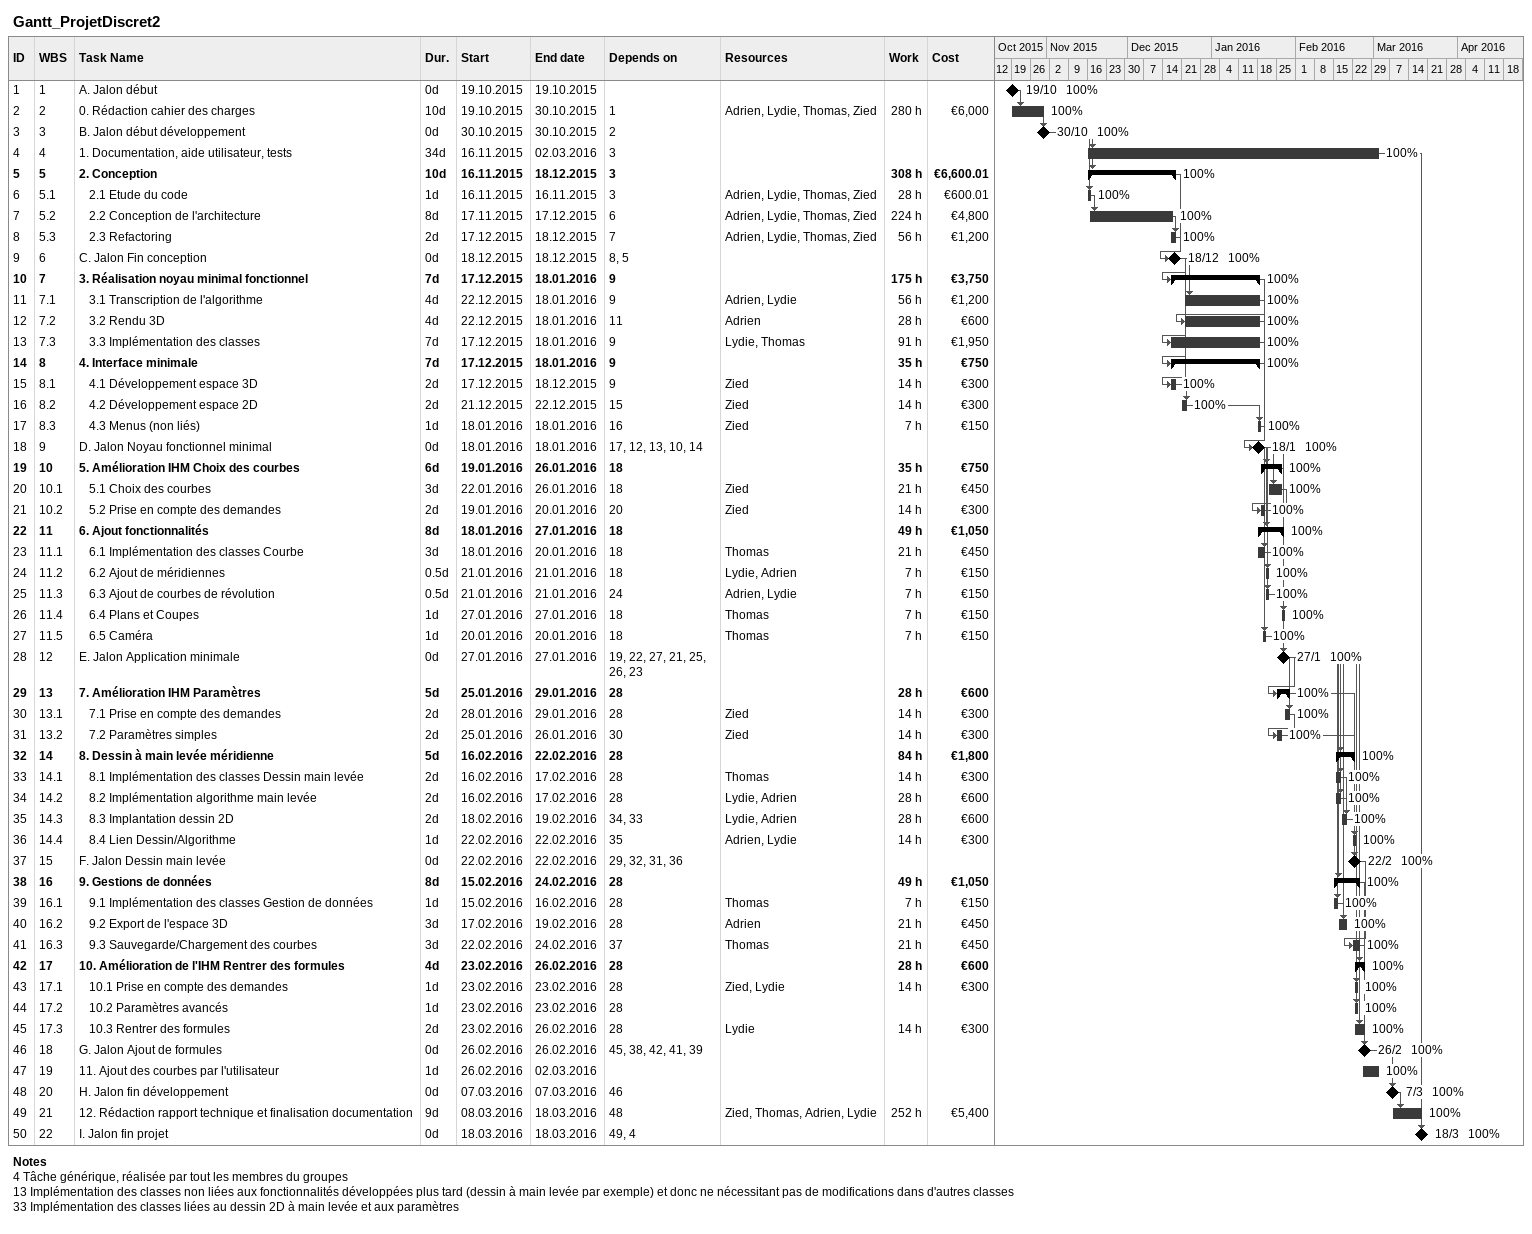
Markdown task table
Gantt_ProjetDiscret2

| ID | WBS | Task | Duration | Start | Finish | Predecessors | Resources | % complete | Work (h) | Cost (€) |
|---|---|---|---|---|---|---|---|---|---|---|
| 1 | 1 | A. Jalon début | 0d | 2015-10-19 | 2015-10-19 |  |  | 100 |  |  |
| 2 | 2 | 0. Rédaction cahier des charges | 10d | 2015-10-19 | 2015-10-30 | 1 | Adrien, Lydie, Thomas, Zied | 100 | 280 | 6000 |
| 3 | 3 | B. Jalon début développement | 0d | 2015-10-30 | 2015-10-30 | 2 |  | 100 |  |  |
| 4 | 4 | 1. Documentation, aide utilisateur, tests | 34d | 2015-11-16 | 2016-03-02 | 3 |  | 100 |  |  |
| 5 | 5 | **2. Conception** | 10d | 2015-11-16 | 2015-12-18 | 3 |  | 100 | 308 | 6600.01 |
| 6 | 5.1 | 2.1 Etude du code | 1d | 2015-11-16 | 2015-11-16 | 3 | Adrien, Lydie, Thomas, Zied | 100 | 28 | 600.01 |
| 7 | 5.2 | 2.2 Conception de l'architecture | 8d | 2015-11-17 | 2015-12-17 | 6 | Adrien, Lydie, Thomas, Zied | 100 | 224 | 4800 |
| 8 | 5.3 | 2.3 Refactoring | 2d | 2015-12-17 | 2015-12-18 | 7 | Adrien, Lydie, Thomas, Zied | 100 | 56 | 1200 |
| 9 | 6 | C. Jalon Fin conception | 0d | 2015-12-18 | 2015-12-18 | 8, 5 |  | 100 |  |  |
| 10 | 7 | **3. Réalisation noyau minimal fonctionnel** | 7d | 2015-12-17 | 2016-01-18 | 9 |  | 100 | 175 | 3750 |
| 11 | 7.1 | 3.1 Transcription de l'algorithme | 4d | 2015-12-22 | 2016-01-18 | 9 | Adrien, Lydie | 100 | 56 | 1200 |
| 12 | 7.2 | 3.2 Rendu 3D | 4d | 2015-12-22 | 2016-01-18 | 11 | Adrien | 100 | 28 | 600 |
| 13 | 7.3 | 3.3 Implémentation des classes | 7d | 2015-12-17 | 2016-01-18 | 9 | Lydie, Thomas | 100 | 91 | 1950 |
| 14 | 8 | **4. Interface minimale** | 7d | 2015-12-17 | 2016-01-18 | 9 |  | 100 | 35 | 750 |
| 15 | 8.1 | 4.1 Développement espace 3D | 2d | 2015-12-17 | 2015-12-18 | 9 | Zied | 100 | 14 | 300 |
| 16 | 8.2 | 4.2 Développement espace 2D | 2d | 2015-12-21 | 2015-12-22 | 15 | Zied | 100 | 14 | 300 |
| 17 | 8.3 | 4.3 Menus (non liés) | 1d | 2016-01-18 | 2016-01-18 | 16 | Zied | 100 | 7 | 150 |
| 18 | 9 | D. Jalon Noyau fonctionnel minimal | 0d | 2016-01-18 | 2016-01-18 | 17, 12, 13, 10, 14 |  | 100 |  |  |
| 19 | 10 | **5. Amélioration IHM Choix des courbes** | 6d | 2016-01-19 | 2016-01-26 | 18 |  | 100 | 35 | 750 |
| 20 | 10.1 | 5.1 Choix des courbes | 3d | 2016-01-22 | 2016-01-26 | 18 | Zied | 100 | 21 | 450 |
| 21 | 10.2 | 5.2 Prise en compte des demandes | 2d | 2016-01-19 | 2016-01-20 | 20 | Zied | 100 | 14 | 300 |
| 22 | 11 | **6. Ajout fonctionnalités** | 8d | 2016-01-18 | 2016-01-27 | 18 |  | 100 | 49 | 1050 |
| 23 | 11.1 | 6.1 Implémentation des classes Courbe | 3d | 2016-01-18 | 2016-01-20 | 18 | Thomas | 100 | 21 | 450 |
| 24 | 11.2 | 6.2 Ajout de méridiennes | 0.5d | 2016-01-21 | 2016-01-21 | 18 | Lydie, Adrien | 100 | 7 | 150 |
| 25 | 11.3 | 6.3 Ajout de courbes de révolution | 0.5d | 2016-01-21 | 2016-01-21 | 24 | Adrien, Lydie | 100 | 7 | 150 |
| 26 | 11.4 | 6.4 Plans et Coupes | 1d | 2016-01-27 | 2016-01-27 | 18 | Thomas | 100 | 7 | 150 |
| 27 | 11.5 | 6.5 Caméra | 1d | 2016-01-20 | 2016-01-20 | 18 | Thomas | 100 | 7 | 150 |
| 28 | 12 | E. Jalon Application minimale | 0d | 2016-01-27 | 2016-01-27 | 19, 22, 27, 21, 25, 26, 23 |  | 100 |  |  |
| 29 | 13 | **7. Amélioration IHM Paramètres** | 5d | 2016-01-25 | 2016-01-29 | 28 |  | 100 | 28 | 600 |
| 30 | 13.1 | 7.1 Prise en compte des demandes | 2d | 2016-01-28 | 2016-01-29 | 28 | Zied | 100 | 14 | 300 |
| 31 | 13.2 | 7.2 Paramètres simples | 2d | 2016-01-25 | 2016-01-26 | 30 | Zied | 100 | 14 | 300 |
| 32 | 14 | **8. Dessin à main levée méridienne** | 5d | 2016-02-16 | 2016-02-22 | 28 |  | 100 | 84 | 1800 |
| 33 | 14.1 | 8.1 Implémentation des classes Dessin main levée | 2d | 2016-02-16 | 2016-02-17 | 28 | Thomas | 100 | 14 | 300 |
| 34 | 14.2 | 8.2 Implémentation algorithme main levée | 2d | 2016-02-16 | 2016-02-17 | 28 | Lydie, Adrien | 100 | 28 | 600 |
| 35 | 14.3 | 8.3 Implantation dessin 2D | 2d | 2016-02-18 | 2016-02-19 | 34, 33 | Lydie, Adrien | 100 | 28 | 600 |
| 36 | 14.4 | 8.4 Lien Dessin/Algorithme | 1d | 2016-02-22 | 2016-02-22 | 35 | Adrien, Lydie | 100 | 14 | 300 |
| 37 | 15 | F. Jalon Dessin main levée | 0d | 2016-02-22 | 2016-02-22 | 29, 32, 31, 36 |  | 100 |  |  |
| 38 | 16 | **9. Gestions de données** | 8d | 2016-02-15 | 2016-02-24 | 28 |  | 100 | 49 | 1050 |
| 39 | 16.1 | 9.1 Implémentation des classes Gestion de données | 1d | 2016-02-15 | 2016-02-16 | 28 | Thomas | 100 | 7 | 150 |
| 40 | 16.2 | 9.2 Export de l'espace 3D | 3d | 2016-02-17 | 2016-02-19 | 28 | Adrien | 100 | 21 | 450 |
| 41 | 16.3 | 9.3 Sauvegarde/Chargement des courbes | 3d | 2016-02-22 | 2016-02-24 | 37 | Thomas | 100 | 21 | 450 |
| 42 | 17 | **10. Amélioration de l'IHM Rentrer des formules** | 4d | 2016-02-23 | 2016-02-26 | 28 |  | 100 | 28 | 600 |
| 43 | 17.1 | 10.1 Prise en compte des demandes | 1d | 2016-02-23 | 2016-02-23 | 28 | Zied, Lydie | 100 | 14 | 300 |
| 44 | 17.2 | 10.2 Paramètres avancés | 1d | 2016-02-23 | 2016-02-23 | 28 |  | 100 |  |  |
| 45 | 17.3 | 10.3 Rentrer des formules | 2d | 2016-02-23 | 2016-02-26 | 28 | Lydie | 100 | 14 | 300 |
| 46 | 18 | G. Jalon Ajout de formules | 0d | 2016-02-26 | 2016-02-26 | 45, 38, 42, 41, 39 |  | 100 |  |  |
| 47 | 19 | 11. Ajout des courbes par l'utilisateur | 1d | 2016-02-26 | 2016-03-02 |  |  | 100 |  |  |
| 48 | 20 | H. Jalon fin développement | 0d | 2016-03-07 | 2016-03-07 | 46 |  | 100 |  |  |
| 49 | 21 | 12. Rédaction rapport technique et finalisation documentation | 9d | 2016-03-08 | 2016-03-18 | 48 | Zied, Thomas, Adrien, Lydie | 100 | 252 | 5400 |
| 50 | 22 | I. Jalon fin projet | 0d | 2016-03-18 | 2016-03-18 | 49, 4 |  | 100 |  |  |

Notes
- 4: Tâche générique, réalisée par tout les membres du groupes
- 13: Implémentation des classes non liées aux fonctionnalités développées plus tard (dessin à main levée par exemple) et donc ne nécessitant pas de modifications dans d'autres classes
- 33: Implémentation des classes liées au dessin 2D à main levée et aux paramètres
